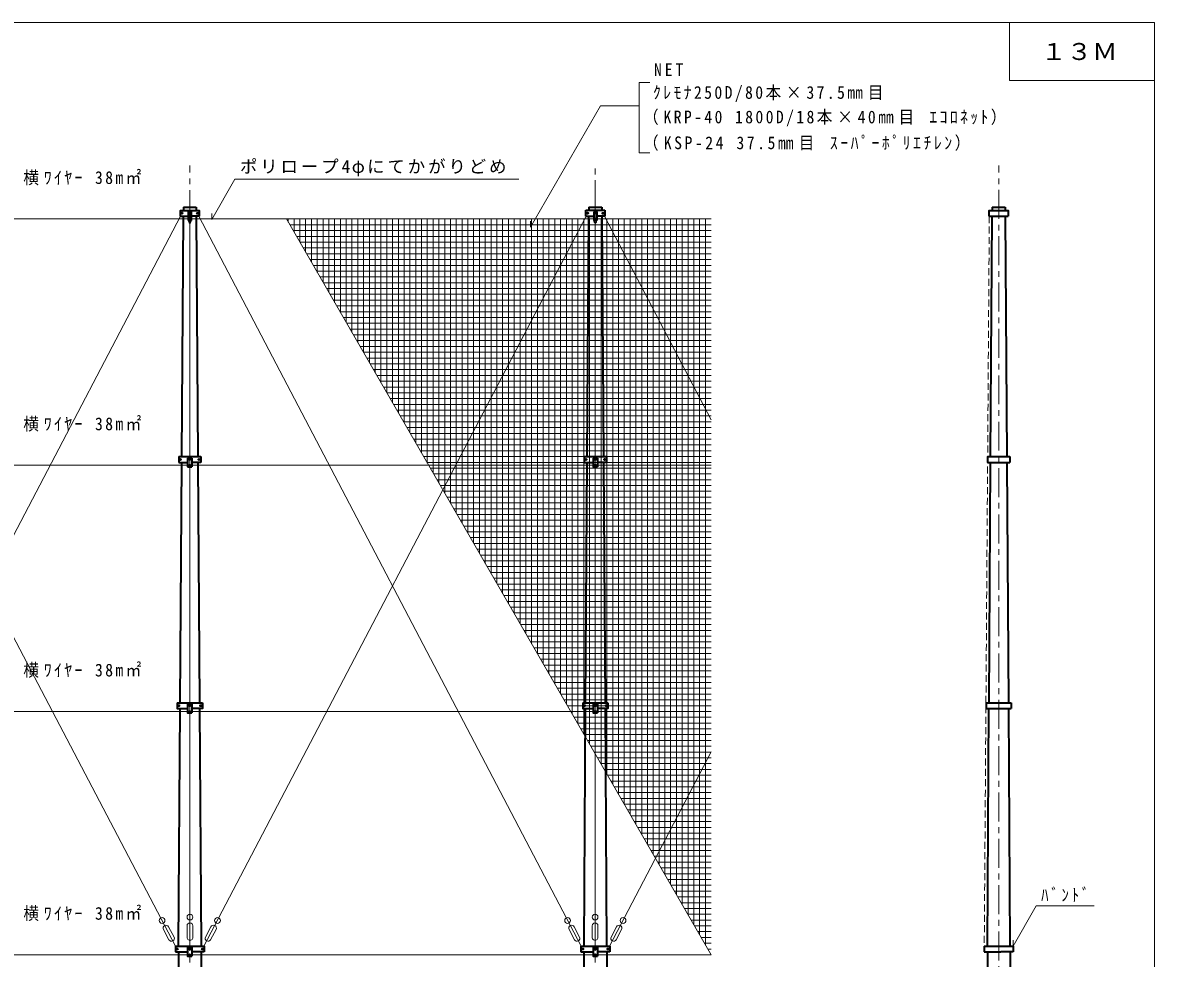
# Model space of a CAD drawing. Units: millimetres, scale not verified. Extents: x -17500 to 19500, y -11931 to 13069.
# Drawn here: x -35 to 19500, y -3081 to 13069 of the extents above; entities that cross this region are included whole.
import ezdxf
from ezdxf.enums import TextEntityAlignment as Align

# ---------------------------------------------------------------- set-up
doc = ezdxf.new("R2010")
doc.units = ezdxf.units.MM
doc.header["$LTSCALE"] = 100
doc.linetypes.add('CHAIN1', pattern=[8, 5, -1, 1, -1])
doc.linetypes.add('DASHED1', pattern=[1.8, 1.2, -0.6])
for name, color, linetype, lineweight in [('0-0', 7, 'Continuous', 35), ('0-2', 7, 'Continuous', 35), ('0-3', 6, 'Continuous', 9), ('0-6', 5, 'Continuous', 9), ('0-F', 3, 'Continuous', 25)]:
    doc.layers.add(name, color=color, linetype=linetype, lineweight=lineweight)
doc.styles.add('ＭＳ ゴシック', font='')
doc.styles.get('ＭＳ ゴシック').set_extended_font_data('MS Gothic')

msp = doc.modelspace()

# ---------------------------------------------------------------- linework, layer by layer
at = {"layer": '0-0', "color": 4, "linetype": 'CHAIN1', "lineweight": 9}
for p, q in [((2850.4, 9679.9), (2850.4, 10605.7)), ((9850.4, -6950.5), (9850.4, 10607.7)), ((16812.9, -7118.6), (16812.9, 10605.7)), ((2850.4, -6950.5), (2850.4, 9679.8))]:
    msp.add_line(p, q, dxfattribs=at)
at = {"layer": '0-0'}
for p, q in [((2740.4, 9881.4), (2960.4, 9881.4)), ((9740.4, 9881.4), (9960.4, 9881.4)), ((16702.9, 9881.4), (16922.9, 9881.4))]:
    msp.add_line(p, q, dxfattribs=at)
at = {"layer": '0-2'}
for p, q in [((2740.4, 9881.4), (2740, 9828.9)), ((2825.4, 9803.9), (2825.4, 9653.9)), ((2960.4, 9881.4), (2960.7, 9828.9)), ((9688.4, 9729.7), (9688.4, 9829.7)), ((9688.4, 9829.7), (10012.4, 9829.7)), ((9740.4, 9881.4), (9740, 9829.7)), ((9825.4, 9804.7), (9825.4, 9654.7)), ((9960.4, 9881.4), (9960.7, 9829.7)), ((10012.4, 9829.7), (10012.4, 9729.7)), ((16702.9, 9881.4), (16702.5, 9828.9)), ((16922.9, 9881.4), (16923.2, 9828.9)), ((2688.4, 9728.9), (2825.4, 9728.9)), ((2711.6, 5579.5), (2739.4, 9728.9)), ((2825.4, 9653.9), (2875.4, 9653.9)), ((3012.4, 9728.9), (2875.4, 9728.9)), ((2961.4, 9728.9), (2989.1, 5579.5)), ((9688.4, 9729.7), (9825.4, 9729.7)), ((9711.6, 5578.9), (9739.4, 9729.7)), ((9825.4, 9654.7), (9875.4, 9654.7)), ((10012.4, 9729.7), (9875.4, 9729.7)), ((9961.4, 9729.7), (9989.1, 5578.9)), ((16650.9, 9728.9), (16974.9, 9728.9)), ((16674.1, 5579.5), (16701.9, 9728.9)), ((16923.9, 9728.9), (16951.6, 5579.5)), ((2659.9, 5579.5), (3040.9, 5579.5)), ((2659.9, 5579.5), (2659.9, 5479.5)), ((2659.9, 5479.5), (2812.9, 5479.5)), ((2683.2, 1329.3), (2710.9, 5479.5)), ((2812.9, 5554.5), (2887.9, 5554.5)), ((2812.9, 5554.5), (2812.9, 5404.5)), ((2887.9, 5554.5), (2887.9, 5404.5)), ((3040.9, 5479.5), (2887.9, 5479.5)), ((2989.8, 5479.5), (3017.6, 1329.3)), ((3040.9, 5579.5), (3040.9, 5479.5)), ((9659.9, 5578.9), (10040.9, 5578.9)), ((9659.9, 5578.9), (9659.9, 5478.9)), ((9659.9, 5478.9), (9812.9, 5478.9)), ((9683.2, 1329.3), (9710.9, 5478.9)), ((9812.9, 5553.9), (9887.9, 5553.9)), ((9887.9, 5553.9), (9887.9, 5403.9)), ((10040.9, 5478.9), (9887.9, 5478.9)), ((9989.8, 5478.9), (10017.6, 1329.3)), ((10040.9, 5578.9), (10040.9, 5478.9)), ((16622.4, 5579.5), (17003.4, 5579.5)), ((16622.4, 5579.5), (16622.4, 5479.5)), ((16622.4, 5479.5), (17003.4, 5479.5)), ((16645.7, 1329.3), (16673.4, 5479.5)), ((16952.3, 5479.5), (16980.1, 1329.3)), ((17003.4, 5579.5), (17003.4, 5479.5)), ((2812.9, 5404.5), (2887.9, 5404.5)), ((2632.4, 1329.3), (3068.2, 1329.3)), ((2655.1, -2867.8), (2682.5, 1229.3)), ((2812.8, 1304.3), (2887.8, 1304.3)), ((2887.8, 1304.3), (2887.8, 1154.3)), ((3018.2, 1229.3), (3045.6, -2867.8)), ((3068.2, 1329.3), (3068.2, 1229.3)), ((9632.4, 1329.3), (10068.2, 1329.3)), ((9655.1, -2867.8), (9682.5, 1229.3)), ((9812.8, 1304.3), (9887.8, 1304.3)), ((9887.8, 1304.3), (9887.8, 1154.3)), ((10018.2, 1229.3), (10045.6, -2867.8)), ((10068.2, 1329.3), (10068.2, 1229.3)), ((16594.9, 1329.3), (17030.7, 1329.3)), ((16617.6, -2867.8), (16645, 1229.3)), ((16980.7, 1229.3), (17008.1, -2867.8)), ((17030.7, 1329.3), (17030.7, 1229.3)), ((17030.7, 1329.3), (17030.7, 1229.3)), ((2654.4, -2969.1), (2650.9, -3493.6)), ((3046.3, -2969.1), (3049.8, -3493.6)), ((9654.4, -2969.1), (9650.9, -3493.6)), ((10046.3, -2969.1), (10049.8, -3493.6)), ((16616.9, -2969.1), (16613.4, -3493.6)), ((16775.6, -2969.1), (16850.5, -2969.1)), ((17008.8, -2969.1), (17012.3, -3493.6))]:
    msp.add_line(p, q, dxfattribs=at)
for points in [[(2688.4, 9728.9), (2688.4, 9828.9), (3012.4, 9828.9), (3012.4, 9728.9)], [(2825.4, 9803.9), (2875.4, 9803.9), (2875.4, 9653.9)], [(9825.4, 9804.7), (9875.4, 9804.7), (9875.4, 9654.7)], [(16650.9, 9728.9), (16650.9, 9828.9), (16974.9, 9828.9), (16974.9, 9728.9)], [(9812.9, 5553.9), (9812.9, 5403.9), (9887.9, 5403.9)], [(2632.4, 1329.3), (2632.4, 1229.3), (2812.8, 1229.3)], [(2812.8, 1304.3), (2812.8, 1154.3), (2887.8, 1154.3)], [(3068.2, 1329.3), (3068.2, 1229.3), (2887.8, 1229.3)], [(9632.4, 1329.3), (9632.4, 1229.3), (9812.8, 1229.3)], [(9812.8, 1304.3), (9812.8, 1154.3), (9887.8, 1154.3)], [(10068.2, 1329.3), (10068.2, 1229.3), (9887.8, 1229.3)], [(16594.9, 1329.3), (16594.9, 1229.3), (17030.7, 1229.3)]]:
    msp.add_lwpolyline(points, dxfattribs=at)
for centre in [(2718.2, 9779.1), (2850.6, 9778.7), (2982.2, 9777.9), (9718.2, 9780), (9850.6, 9779.5), (9982.2, 9778.7), (2850.6, 9679), (9850.6, 9679.9), (2689.7, 5530), (2849.9, 5529.9), (3010.6, 5530.1), (9689.7, 5529.4), (9849.9, 5529.3), (10010.6, 5529.5), (2849.9, 5430.2), (9849.9, 5429.7), (2662.4, 1279.9), (2850.6, 1279.2), (2850.6, 1179.5), (3038.3, 1279.9), (3038.3, 1279.9), (9662.3, 1279.9), (9850.6, 1279.2), (9850.6, 1179.5), (10038.3, 1279.9), (10038.3, 1279.9)]:
    msp.add_circle(centre, 10, dxfattribs=at)
at = {"layer": '0-3', "color": 4}
for p, q in [((10607.5, 12037.1), (10607.5, 10821.4)), ((10607.5, 12037.1), (10789.9, 12037.1)), ((10607.5, 11630.2), (9937.6, 11630.2)), ((10607.5, 10821.4), (10789.9, 10821.4))]:
    msp.add_line(p, q, dxfattribs=at)
at = {"layer": '0-3'}
for p, q in [((-4124.6, 9679.8), (2825.4, 9679.8)), ((-4004.4, 9725), (2605, -2869.1)), ((2691.1, 9728.9), (-3905.1, -2869.1)), ((2850.4, 9679.8), (2850.4, -2917.3)), ((2875.4, 9679.8), (9825.4, 9679.8)), ((3007.7, 9728.9), (9605.3, -2869.1)), ((9691.5, 9729.7), (3094.4, -2869.1)), ((9850.4, 9679.8), (9850.4, -2919.6)), ((9850.4, 5553.9), (9850.4, 9604.7)), ((9875.4, 9679.8), (11850.4, 9679.8)), ((10007.6, 9729.7), (11850.4, 6211.4)), ((-4112.2, 5429.8), (2812.9, 5429.8)), ((2887.9, 5429.8), (9812.9, 5429.8)), ((9850.4, 1304.3), (9850.4, 5403.9)), ((9887.9, 5429.8), (11850.4, 5429.8)), ((-4112.2, 1179.8), (2812.8, 1179.8)), ((2887.8, 1179.8), (9812.9, 1179.8)), ((9887.5, 1179.8), (11850.4, 1179.8)), ((2850.3, 1154.3), (2850.3, -2894.1)), ((11850.4, 483.8), (10094.1, -2869.1)), ((2579.2, -2713.2), (2485.4, -2536.6)), ((2804.1, -2723.6), (2804.1, -2519.1)), ((2904.1, -2718.1), (2904.1, -2514.4)), ((3121.6, -2713.2), (3215.3, -2536.6)), ((9579.2, -2713.2), (9485.4, -2536.6)), ((9796.6, -2718.1), (9796.6, -2514.4)), ((9896.6, -2723.6), (9896.6, -2519.1)), ((10121.6, -2713.2), (10215.3, -2536.6)), ((2490.9, -2760.1), (2397.1, -2583.4)), ((3209.9, -2760.1), (3303.7, -2583.4)), ((9490.9, -2760.1), (9397.1, -2583.4)), ((10209.9, -2760.1), (10303.7, -2583.4)), ((-4112, -3019.2), (2813.1, -3019.2)), ((2888, -3019.2), (9813.1, -3019.2)), ((9888, -3019.2), (11850.4, -3019.2))]:
    msp.add_line(p, q, dxfattribs=at)
at = {"layer": '0-3', "color": 7, "lineweight": 35}
for p, q in [((2875.4, 9653.9), (2825.4, 9653.9)), ((9875.4, 9654.7), (9825.4, 9654.7)), ((2601.3, -2869.1), (2601.3, -2969.1)), ((2813.1, -2894.1), (2888, -2894.1)), ((2888, -2894.1), (2888, -3044.1)), ((9601.3, -2869.1), (9601.3, -2969.1)), ((9813.1, -2894.1), (9888, -2894.1)), ((9888, -2894.1), (9888, -3044.1)), ((16563.8, -2869.1), (16563.8, -2969.1)), ((2601.3, -2969.1), (2813.1, -2969.1)), ((3099.1, -2969.1), (2888, -2969.1)), ((9601.3, -2969.1), (9813.1, -2969.1)), ((10099.1, -2969.1), (9888, -2969.1)), ((16563.8, -2969.1), (16775.6, -2969.1)), ((17061.6, -2969.1), (16850.5, -2969.1))]:
    msp.add_line(p, q, dxfattribs=at)
at = {"layer": '0-3', "color": 4, "linetype": 'CHAIN1'}
for p, q in [((2850.4, 9653.9), (2850.4, 9603.9)), ((9850.4, 9654.7), (9850.4, 9604.7))]:
    msp.add_line(p, q, dxfattribs=at)
at = {"layer": '0-3', "color": 7, "lineweight": 35}
for points in [[(2601.3, -2869.1), (3099.1, -2869.1), (3099.1, -2969.1)], [(2813.1, -2894.1), (2813.1, -3044.1), (2888, -3044.1)], [(9601.3, -2869.1), (10099.1, -2869.1), (10099.1, -2969.1)], [(9813.1, -2894.1), (9813.1, -3044.1), (9888, -3044.1)], [(16563.8, -2869.1), (17061.6, -2869.1), (17061.6, -2969.1)]]:
    msp.add_lwpolyline(points, dxfattribs=at)
at = {"layer": '0-3'}
for centre in [(2854.1, -2368.9), (9846.6, -2368.9), (2371.8, -2428.3), (3328.9, -2428.3), (9371.8, -2428.3), (10328.9, -2428.3)]:
    msp.add_circle(centre, 50, dxfattribs=at)
at = {"layer": '0-3', "color": 7, "lineweight": 35}
for centre in [(2631.4, -2919.3), (2631.4, -2919.3), (2850.8, -2919.3), (3069, -2919.3), (9631.4, -2919.3), (9850.8, -2919.3), (10069, -2919.3), (2850.5, -3019), (9850.5, -3019)]:
    msp.add_circle(centre, 10, dxfattribs=at)
at = {"layer": '0-3'}
for centre, radius, start, end in [((2893.6, 9656.8), 68.3, 182.41425, 230.71629), ((2807.1, 9656.8), 68.3, 309.28371, 357.58575), ((9893.6, 9657.6), 68.3, 182.41425, 230.71629), ((9807.1, 9657.6), 68.3, 309.28371, 357.58575), ((2441.3, -2560), 50, 28.02187, 207.90169), ((2854.1, -2518.9), 50, 0.08791, 179.91209), ((3259.5, -2560), 50, 332.09831, 151.97813), ((9441.3, -2560), 50, 28.02187, 207.90169), ((9846.6, -2518.9), 50, 0.08791, 179.91209), ((10259.5, -2560), 50, 332.09831, 151.97813), ((2534.9, -2736.4), 50, 208.319, 27.60489), ((2854.1, -2719.1), 50, 179.64203, 0.35797), ((3165.9, -2736.4), 50, 152.39511, 331.681), ((9534.9, -2736.4), 50, 208.319, 27.60489), ((9846.6, -2719.1), 50, 179.64203, 0.35797), ((10165.9, -2736.4), 50, 152.39511, 331.681)]:
    msp.add_arc(centre, radius, start, end, dxfattribs=at)
at = {"layer": '0-6'}
for p, q in [((11850.4, -3019.2), (4518.6, 9679.8)), ((4550.4, 9679.8), (4550.4, 9624.7)), ((4576.3, 9579.8), (11850.4, 9579.8)), ((4650.4, 9679.8), (4650.4, 9451.5)), ((4750.4, 9679.8), (4750.4, 9278.3)), ((4850.4, 9679.8), (4850.4, 9105.1)), ((4950.4, 9679.8), (4950.4, 8931.9)), ((5050.4, 9679.8), (5050.4, 8758.7)), ((5150.4, 9679.8), (5150.4, 8585.5)), ((5250.4, 9679.8), (5250.4, 8412.3)), ((5350.4, 9679.8), (5350.4, 8239.1)), ((5450.4, 9679.8), (5450.4, 8065.9)), ((5550.4, 9679.8), (5550.4, 7892.7)), ((5650.4, 9679.8), (5650.4, 7719.5)), ((5750.4, 9679.8), (5750.4, 7546.3)), ((5850.4, 9679.8), (5850.4, 7373.1)), ((5950.4, 9679.8), (5950.4, 7199.9)), ((6050.4, 9679.8), (6050.4, 7026.7)), ((6150.4, 9679.8), (6150.4, 6853.4)), ((6250.4, 9679.8), (6250.4, 6680.2)), ((6350.4, 9679.8), (6350.4, 6507)), ((6450.4, 9679.8), (6450.4, 6333.8)), ((6550.4, 9679.8), (6550.4, 6160.6)), ((6650.4, 9679.8), (6650.4, 5987.4)), ((6750.4, 9679.8), (6750.4, 5814.2)), ((6850.4, 9679.8), (6850.4, 5641)), ((6950.4, 9679.8), (6950.4, 5467.8)), ((7050.4, 9679.8), (7050.4, 5294.6)), ((7150.4, 9679.8), (7150.4, 5121.4)), ((7250.4, 9679.8), (7250.4, 4948.2)), ((7350.4, 9679.8), (7350.4, 4775)), ((7450.4, 9679.8), (7450.4, 4601.8)), ((7550.4, 9679.8), (7550.4, 4428.6)), ((7650.4, 9679.8), (7650.4, 4255.4)), ((7750.4, 9679.8), (7750.4, 4082.2)), ((7850.4, 9679.8), (7850.4, 3909)), ((7950.4, 9679.8), (7950.4, 3735.8)), ((8050.4, 9679.8), (8050.4, 3562.6)), ((8150.4, 9679.8), (8150.4, 3389.3)), ((8250.4, 9679.8), (8250.4, 3216.1)), ((8350.4, 9679.8), (8350.4, 3042.9)), ((8450.4, 9679.8), (8450.4, 2869.7)), ((8550.4, 9679.8), (8550.4, 2696.5)), ((8650.4, 9679.8), (8650.4, 2523.3)), ((8750.4, 9679.8), (8750.4, 2350.1)), ((8850.4, 9679.8), (8850.4, 2176.9)), ((8950.4, 9679.8), (8950.4, 2003.7)), ((9050.4, 9679.8), (9050.4, 1830.5)), ((9150.4, 9679.8), (9150.4, 1657.3)), ((9250.4, 9679.8), (9250.4, 1484.1)), ((9350.4, 9679.8), (9350.4, 1310.9)), ((9450.4, 9679.8), (9450.4, 1137.7)), ((9550.4, 9679.8), (9550.4, 964.5)), ((9650.4, 9679.8), (9650.4, 791.3)), ((9750.4, 9679.8), (9750.4, 618.1)), ((9850.4, 9679.8), (9850.4, 444.9)), ((9950.4, 9679.8), (9950.4, 271.7)), ((10050.4, 9679.8), (10050.4, 98.5)), ((10150.4, 9679.8), (10150.4, -74.8)), ((10250.4, 9679.8), (10250.4, -248)), ((10350.4, 9679.8), (10350.4, -421.2)), ((10450.4, 9679.8), (10450.4, -594.4)), ((10550.4, 9679.8), (10550.4, -767.6)), ((10650.4, 9679.8), (10650.4, -940.8)), ((10750.4, 9679.8), (10750.4, -1114)), ((10850.4, 9679.8), (10850.4, -1287.2)), ((10950.4, 9679.8), (10950.4, -1460.4)), ((11050.4, 9679.8), (11050.4, -1633.6)), ((11150.4, 9679.8), (11150.4, -1806.8)), ((11250.4, 9679.8), (11250.4, -1980)), ((11350.4, 9679.8), (11350.4, -2153.2)), ((11450.4, 9679.8), (11450.4, -2326.4)), ((11550.4, 9679.8), (11550.4, -2499.6)), ((11650.4, 9679.8), (11650.4, -2672.8)), ((11750.4, 9679.8), (11750.4, -2846)), ((4634.1, 9479.8), (11850.4, 9479.8)), ((4691.8, 9379.8), (11850.4, 9379.8)), ((4749.5, 9279.8), (11850.4, 9279.8)), ((4807.3, 9179.8), (11850.4, 9179.8)), ((4865, 9079.8), (11850.4, 9079.8)), ((4922.7, 8979.8), (11850.4, 8979.8)), ((4980.5, 8879.8), (11850.4, 8879.8)), ((5038.2, 8779.8), (11850.4, 8779.8)), ((5095.9, 8679.8), (11850.4, 8679.8)), ((5153.7, 8579.8), (11850.4, 8579.8)), ((5211.4, 8479.8), (11850.4, 8479.8)), ((5269.1, 8379.8), (11850.4, 8379.8)), ((5326.9, 8279.8), (11850.4, 8279.8)), ((5384.6, 8179.8), (11850.4, 8179.8)), ((5442.4, 8079.8), (11850.4, 8079.8)), ((5500.1, 7979.8), (11850.4, 7979.8)), ((5557.8, 7879.8), (11850.4, 7879.8)), ((5615.6, 7779.8), (11850.4, 7779.8)), ((5673.3, 7679.8), (11850.4, 7679.8)), ((5731, 7579.8), (11850.4, 7579.8)), ((5788.8, 7479.8), (11850.4, 7479.8)), ((5846.5, 7379.8), (11850.4, 7379.8)), ((5904.2, 7279.8), (11850.4, 7279.8)), ((5962, 7179.8), (11850.4, 7179.8)), ((6019.7, 7079.8), (11850.4, 7079.8)), ((6077.4, 6979.8), (11850.4, 6979.8)), ((6135.2, 6879.8), (11850.4, 6879.8)), ((6192.9, 6779.8), (11850.4, 6779.8)), ((6250.6, 6679.8), (11850.4, 6679.8)), ((6308.4, 6579.8), (11850.4, 6579.8)), ((6366.1, 6479.8), (11850.4, 6479.8)), ((6423.8, 6379.8), (11850.4, 6379.8)), ((6481.6, 6279.8), (11850.4, 6279.8)), ((6539.3, 6179.8), (11850.4, 6179.8)), ((6597.1, 6079.8), (11850.4, 6079.8)), ((6654.8, 5979.8), (11850.4, 5979.8)), ((6712.5, 5879.8), (11850.4, 5879.8)), ((6770.3, 5779.8), (11850.4, 5779.8)), ((6828, 5679.8), (11850.4, 5679.8)), ((6885.7, 5579.8), (11850.4, 5579.8)), ((6943.5, 5479.8), (11850.4, 5479.8)), ((7001.2, 5379.8), (11850.4, 5379.8)), ((7058.9, 5279.8), (11850.4, 5279.8)), ((7116.7, 5179.8), (11850.4, 5179.8)), ((7174.4, 5079.8), (11850.4, 5079.8)), ((7232.1, 4979.8), (11850.4, 4979.8)), ((7289.9, 4879.8), (11850.4, 4879.8)), ((7347.6, 4779.8), (11850.4, 4779.8)), ((7405.3, 4679.8), (11850.4, 4679.8)), ((7463.1, 4579.8), (11850.4, 4579.8)), ((7520.8, 4479.8), (11850.4, 4479.8)), ((7578.6, 4379.8), (11850.4, 4379.8)), ((7636.3, 4279.8), (11850.4, 4279.8)), ((7694, 4179.8), (11850.4, 4179.8)), ((7751.8, 4079.8), (11850.4, 4079.8)), ((7809.5, 3979.8), (11850.4, 3979.8)), ((7867.2, 3879.8), (11850.4, 3879.8)), ((7925, 3779.8), (11850.4, 3779.8)), ((7982.7, 3679.8), (11850.4, 3679.8)), ((8040.4, 3579.8), (11850.4, 3579.8)), ((8098.2, 3479.8), (11850.4, 3479.8)), ((8155.9, 3379.8), (11850.4, 3379.8)), ((8213.6, 3279.8), (11850.4, 3279.8)), ((8271.4, 3179.8), (11850.4, 3179.8)), ((8329.1, 3079.8), (11850.4, 3079.8)), ((8386.8, 2979.8), (11850.4, 2979.8)), ((8444.6, 2879.8), (11850.4, 2879.8)), ((8502.3, 2779.8), (11850.4, 2779.8)), ((8560, 2679.8), (11850.4, 2679.8)), ((8617.8, 2579.8), (11850.4, 2579.8)), ((8675.5, 2479.8), (11850.4, 2479.8)), ((8733.3, 2379.8), (11850.4, 2379.8)), ((8791, 2279.8), (11850.4, 2279.8)), ((8848.7, 2179.8), (11850.4, 2179.8)), ((8906.5, 2079.8), (11850.4, 2079.8)), ((8964.2, 1979.8), (11850.4, 1979.8)), ((9021.9, 1879.8), (11850.4, 1879.8)), ((9079.7, 1779.8), (11850.4, 1779.8)), ((9137.4, 1679.8), (11850.4, 1679.8)), ((9195.1, 1579.8), (11850.4, 1579.8)), ((9252.9, 1479.8), (11850.4, 1479.8)), ((9310.6, 1379.8), (11850.4, 1379.8)), ((9368.3, 1279.8), (11850.4, 1279.8)), ((9397.4, 1179.8), (9812.8, 1179.8)), ((9887.8, 1179.8), (11850.4, 1179.8)), ((9483.8, 1079.8), (11850.4, 1079.8)), ((9541.5, 979.8), (11850.4, 979.8)), ((9599.3, 879.8), (11850.4, 879.8)), ((9657, 779.8), (11850.4, 779.8)), ((9714.7, 679.8), (11850.4, 679.8)), ((9772.5, 579.8), (11850.4, 579.8)), ((9830.2, 479.8), (11850.4, 479.8)), ((9888, 379.8), (11850.4, 379.8)), ((9945.7, 279.8), (11850.4, 279.8)), ((10003.4, 179.8), (11850.4, 179.8)), ((10061.2, 79.8), (11850.4, 79.8)), ((10118.9, -20.2), (11850.4, -20.2)), ((10176.6, -120.2), (11850.4, -120.2)), ((10234.4, -220.2), (11850.4, -220.2)), ((10292.1, -320.2), (11850.4, -320.2)), ((10349.8, -420.2), (11850.4, -420.2)), ((10407.6, -520.2), (11850.4, -520.2)), ((10465.3, -620.2), (11850.4, -620.2)), ((10523, -720.2), (11850.4, -720.2)), ((10580.8, -820.2), (11850.4, -820.2)), ((10638.5, -920.2), (11850.4, -920.2)), ((10696.2, -1020.2), (11850.4, -1020.2)), ((10754, -1120.2), (11850.4, -1120.2)), ((10811.7, -1220.2), (11850.4, -1220.2)), ((10869.4, -1320.2), (11850.4, -1320.2)), ((10927.2, -1420.2), (11850.4, -1420.2)), ((10984.9, -1520.2), (11850.4, -1520.2)), ((11042.7, -1620.2), (11850.4, -1620.2)), ((11100.4, -1720.2), (11850.4, -1720.2)), ((11158.1, -1820.2), (11850.4, -1820.2)), ((11215.9, -1920.2), (11850.4, -1920.2)), ((11273.6, -2020.2), (11850.4, -2020.2)), ((11331.3, -2120.2), (11850.4, -2120.2)), ((11389.1, -2220.2), (11850.4, -2220.2)), ((11446.8, -2320.2), (11850.4, -2320.2)), ((11504.5, -2420.2), (11850.4, -2420.2)), ((11562.3, -2520.2), (11850.4, -2520.2)), ((11620, -2620.2), (11850.4, -2620.2)), ((11677.7, -2720.2), (11850.4, -2720.2)), ((11735.5, -2820.2), (11850.4, -2820.2)), ((11793.2, -2920.2), (11850.4, -2920.2))]:
    msp.add_line(p, q, dxfattribs=at)
at = {"layer": '0-6', "linetype": 'DASHED1'}
msp.add_line((16650.9, 9728.9), (16563.8, -2869.1), dxfattribs=at)
at = {"layer": '0-F', "color": 2, "lineweight": 18}
for p, q in [((-17500, 13068.8), (19500, 13068.8)), ((17000, 12068.8), (17000, 13068.8)), ((19500, 13068.8), (19500, -11931.2)), ((17000, 12068.8), (19500, 12068.8))]:
    msp.add_line(p, q, dxfattribs=at)
at = {"layer": '0-F', "color": 4, "lineweight": 9}
for p, q in [((8731.2, 9540.6), (9937.6, 11630.2)), ((3229.8, 9673.8), (3629.8, 10366.6)), ((3629.8, 10366.6), (8529.7, 10366.6)), ((3229.8, 9673.8), (3229.8, 9773.8)), ((8731.2, 9540.6), (8731.2, 9640.6)), ((17061.6, -2869.1), (17461.6, -2176.3)), ((17461.6, -2176.3), (18461.6, -2176.3)), ((17061.6, -2869.1), (17061.6, -2769.1))]:
    msp.add_line(p, q, dxfattribs=at)

# ---------------------------------------------------------------- texts
at = {"layer": '0-3', "color": 7, "char_height": 219.9, "attachment_point": 7, "style": 'ＭＳ ゴシック'}
for s, insert in [('\\T1.38;\\W0.9;NET', (10863.1, 12147.4)), ('\\T1.31;\\W0.9;ｸﾚﾓﾅ250D/80本×37.5㎜目', (10846, 11700.3)), ('\\T1.31;\\W0.9;（KRP-40\\~1800D/18本×40㎜目\\~ｴｺﾛﾈｯﾄ）', (10673.5, 11277.4)), ('\\T1.33;\\W0.9;（KSP-24\\~37.5㎜目\\~ｽｰﾊﾟｰﾎﾟﾘｴﾁﾚﾝ）', (10673.5, 10855.9))]:
    msp.add_mtext(s, dxfattribs=dict(at, insert=insert))
at = {"layer": '0-F', "color": 7, "style": 'ＭＳ ゴシック', "width": 1.1}
msp.add_text('１３Ｍ', height=293.3, dxfattribs=at).set_placement((17545.1, 12335.7), align=Align.BOTTOM_LEFT)
at = {"layer": '0-F', "color": 7, "char_height": 219.9, "attachment_point": 7, "style": 'ＭＳ ゴシック'}
for s, insert in [('\\T1.17;ポリロープ4φにてかがりどめ', (3715.8, 10416.3)), ('\\T1.31;\\W0.9;横ﾜｲﾔｰ\\~38m㎡', (-22.7, 10260.2)), ('\\T1.31;\\W0.9;横ﾜｲﾔｰ\\~38m㎡', (-22.7, 6010.2)), ('\\T1.31;\\W0.9;横ﾜｲﾔｰ\\~38m㎡', (-22.7, 1760.2)), ('\\T1.38;\\W0.85;ﾊﾞﾝﾄﾞ', (17545.1, -2104.2)), ('\\T1.31;\\W0.9;横ﾜｲﾔｰ\\~38m㎡', (-22.7, -2438.9))]:
    msp.add_mtext(s, dxfattribs=dict(at, insert=insert))

doc.saveas('drawing.dxf')
